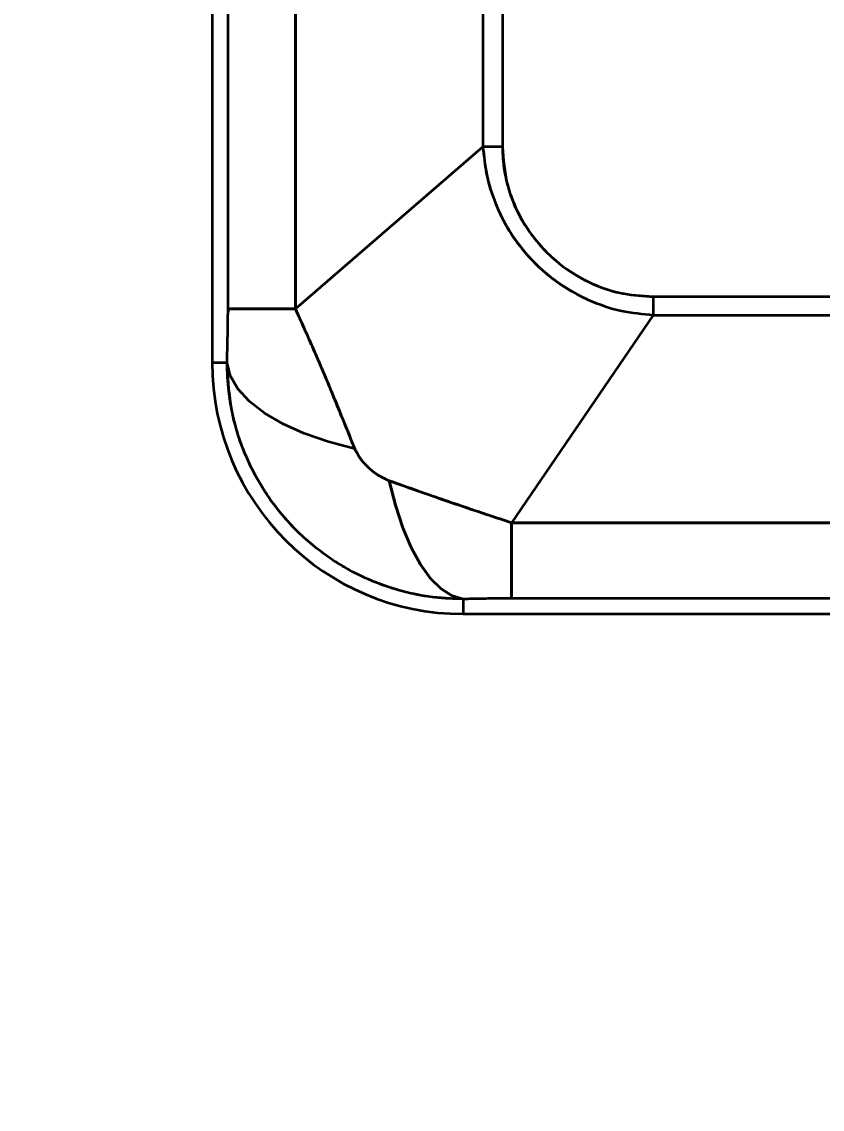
# Model space of a CAD drawing. Header units: millimetres. Extents: x 0 to 420, y 0 to 297.
# Drawn here: x 255.591 to 256.165, y 172.994 to 173.773 of the extents above; entities that cross this region are included whole.
import ezdxf

# ---------------------------------------------------------------- set-up
doc = ezdxf.new("R2010")
doc.units = ezdxf.units.MM
doc.layers.add('尺寸线层', color=150, linetype='Continuous')
doc.styles.add('SLDTEXTSTYLE2', font='TXT', dxfattribs={"width": 0.7})
doc.dimstyles.new('SLDDIMSTYLE0', dxfattribs={"dimtxt": 3.5, "dimasz": 3.302, "dimexe": 0, "dimexo": 0.0625, "dimgap": 0.875, "dimtad": 1, "dimdec": 1, "dimlfac": 100, "dimrnd": 1e-09, "dimzin": 12, "dimdsep": 46, "dimtxsty": 'SLDTEXTSTYLE2', "dimsah": 1, "dimcen": 0.09, "dimadec": 0, "dimazin": 3, "dimtfac": 1, "dimtdec": 3, "dimtofl": 0, "dimtmove": 0, "dimatfit": 3, "dimfxl": 0, "dimfrac": 2, "dimtolj": 1, "dimtzin": 12, "dimarcsym": 0})

# ---------------------------------------------------------------- blocks, each defined once
blk = doc.blocks.new('_D_6')
at = {"layer": '尺寸线层'}
for p, q in [((91.21537, 164.91724), (91.21537, 234.19224)), ((321.31537, 165.18705), (321.31537, 234.19224)), ((321.31537, 233.19224), (91.21537, 233.19224))]:
    blk.add_line(p, q, dxfattribs=at)
for points in [[(91.21537, 233.19224), (94.51737, 232.68424), (94.51737, 233.70024)], [(321.31537, 233.19224), (318.01337, 233.70024), (318.01337, 232.68424)]]:
    blk.add_solid(points, dxfattribs=at)
at = {"layer": '尺寸线层', "insert": (205.17264, 237.70398), "char_height": 3.5, "attachment_point": 1, "style": 'SLDTEXTSTYLE2'}
blk.add_mtext('23010', dxfattribs=at)
blk = doc.blocks.new('_D_7')
at = {"layer": '尺寸线层'}
for p, q in [((70.59704, 160.40224), (70.59704, 246.19224)), ((332.81559, 175.11669), (332.81559, 246.19224)), ((332.81559, 245.19224), (70.59704, 245.19224))]:
    blk.add_line(p, q, dxfattribs=at)
for points in [[(70.59704, 245.19224), (73.89904, 244.68424), (73.89904, 245.70024)], [(332.81559, 245.19224), (329.51359, 245.70024), (329.51359, 244.68424)]]:
    blk.add_solid(points, dxfattribs=at)
at = {"layer": '尺寸线层', "insert": (202.87576, 249.70398), "char_height": 3.5, "attachment_point": 1, "style": 'SLDTEXTSTYLE2'}
blk.add_mtext('26221.85', dxfattribs=at)

msp = doc.modelspace()

# ---------------------------------------------------------------- linework, layer by layer
at = {"color": 7, "linetype": 'Continuous', "lineweight": 35}
for p, q in [((255.92207, 173.89607), (255.92207, 173.68356)), ((255.92207, 173.89607), (255.92207, 173.68356)), ((255.936, 173.89607), (255.936, 173.68356)), ((255.936, 173.89607), (255.936, 173.68356)), ((255.78758, 173.56746), (255.78758, 173.81569)), ((255.78758, 173.81569), (255.78758, 173.56746)), ((255.72789, 173.79905), (255.72789, 173.52859)), ((255.72789, 173.79905), (255.72789, 173.52859)), ((255.73928, 173.56746), (255.73928, 173.79486)), ((255.73928, 173.56746), (255.73928, 173.79486)), ((255.92207, 173.68356), (255.78758, 173.56746)), ((255.92207, 173.68356), (255.78758, 173.56746)), ((255.936, 173.68356), (255.92207, 173.68356)), ((255.936, 173.68356), (255.92207, 173.68356)), ((256.04403, 173.57611), (256.04403, 173.56293)), ((256.04403, 173.57611), (256.25049, 173.57611)), ((256.04403, 173.57611), (256.04403, 173.56293)), ((256.04403, 173.57611), (256.25049, 173.57611)), ((256.04403, 173.56293), (255.94251, 173.41404)), ((256.04403, 173.56293), (255.94251, 173.41404)), ((256.04403, 173.56293), (256.25049, 173.56293)), ((256.04403, 173.56293), (256.25049, 173.56293)), ((255.73858, 173.52859), (255.72789, 173.52859)), ((255.73858, 173.52859), (255.72789, 173.52859)), ((256.19487, 173.41404), (255.94251, 173.41404)), ((255.94251, 173.41404), (256.19487, 173.41404)), ((255.94251, 173.41404), (255.94251, 173.35973)), ((255.90789, 173.35925), (255.90789, 173.34859)), ((255.90789, 173.35925), (255.90789, 173.34859)), ((256.17793, 173.35973), (255.94251, 173.35973)), ((256.17793, 173.35973), (255.94251, 173.35973)), ((255.90789, 173.34859), (256.18198, 173.34859)), ((255.90789, 173.34859), (256.18198, 173.34859))]:
    msp.add_line(p, q, dxfattribs=at)
at = {"color": 7, "linetype": 'Continuous', "lineweight": 35, "flags": 128}
for points in [[(255.83019, 173.46693), (255.81128, 173.47191), (255.79396, 173.47793), (255.77855, 173.48487), (255.76534, 173.49261), (255.75456, 173.50101), (255.74642, 173.50992), (255.74106, 173.51917), (255.73858, 173.52859)], [(255.90789, 173.35925), (255.89992, 173.36158), (255.89208, 173.36655), (255.88451, 173.37406), (255.87733, 173.384), (255.87066, 173.39619), (255.86461, 173.41044), (255.85928, 173.42651), (255.85477, 173.44412)], [(255.85477, 173.44412), (255.85928, 173.42651), (255.86461, 173.41044), (255.87066, 173.39619), (255.87733, 173.384), (255.88451, 173.37406), (255.89208, 173.36655), (255.89992, 173.36158), (255.90789, 173.35925)], [(255.94251, 173.35973), (255.94251, 173.36136), (255.94251, 173.36457), (255.94251, 173.36931), (255.94251, 173.37556), (255.94251, 173.38323), (255.94251, 173.39227), (255.94251, 173.40257), (255.94251, 173.41404)]]:
    msp.add_lwpolyline(points, dxfattribs=at)
at = {"color": 7, "linetype": 'Continuous', "lineweight": 35}
msp.add_arc((255.90789, 173.52859), 0.18, 180, 270, dxfattribs=at)
msp.add_arc((255.90789, 173.52859), 0.18, 180, 270, dxfattribs=at)
for points, knots in [([(255.92207, 173.68356), (255.92274, 173.67683), (255.92415, 173.6628), (255.93007, 173.64429), (255.93782, 173.62802), (255.94672, 173.6142), (255.95744, 173.60158), (255.97004, 173.59009), (255.98339, 173.58086), (256.0005, 173.57208), (256.02043, 173.56518), (256.0364, 173.56366), (256.04403, 173.56293)], [0, 0, 0, 0, 0.107932, 0.22484, 0.307911, 0.39509, 0.486441, 0.571368, 0.666751, 0.744436, 0.877985, 1, 1, 1, 1]), ([(255.92207, 173.68356), (255.92272, 173.67696), (255.92409, 173.66315), (255.92985, 173.64487), (255.93762, 173.6283), (255.94663, 173.61426), (255.95734, 173.60174), (255.9695, 173.59055), (255.98278, 173.58122), (256.00014, 173.57219), (256.02043, 173.56519), (256.0364, 173.56366), (256.04403, 173.56293)], [0, 0, 0, 0, 0.105818, 0.221247, 0.303726, 0.397637, 0.486458, 0.56599, 0.660847, 0.744444, 0.877991, 1, 1, 1, 1]), ([(255.936, 173.68356), (255.9367, 173.67454), (255.93819, 173.65508), (255.95108, 173.62632), (255.97103, 173.60286), (255.99494, 173.58705), (256.01886, 173.57787), (256.03572, 173.57669), (256.04403, 173.57611)], [0, 0, 0, 0, 0.160273, 0.3456633, 0.5501326, 0.7003342, 0.8523705, 1, 1, 1, 1]), ([(255.936, 173.68356), (255.93614, 173.67959), (255.93642, 173.6715), (255.93862, 173.65933), (255.94321, 173.64416), (255.95171, 173.62675), (255.96563, 173.60906), (255.98256, 173.5946), (256.00191, 173.58408), (256.02262, 173.57738), (256.03698, 173.57653), (256.04403, 173.57611)], [0, 0, 0, 0, 0.070722, 0.143758, 0.21913, 0.352151, 0.485358, 0.616819, 0.745052, 0.874872, 1, 1, 1, 1]), ([(255.73858, 173.52859), (255.73868, 173.53268), (255.73885, 173.53987), (255.73905, 173.54962), (255.73918, 173.55745), (255.73925, 173.56312), (255.73927, 173.56642), (255.73928, 173.56746)], [0, 0, 0, 0, 0.328027, 0.576182, 0.759071, 0.924275, 1, 1, 1, 1]), ([(255.73858, 173.52859), (255.73879, 173.53753), (255.73906, 173.54872), (255.73923, 173.56152), (255.73927, 173.56542), (255.73928, 173.56691), (255.73928, 173.56746)], [0, 0, 0, 0, 0.712288, 0.891315, 0.960245, 1, 1, 1, 1]), ([(255.73949, 173.56746), (255.73947, 173.56739), (255.73942, 173.56724), (255.73934, 173.56654), (255.7393, 173.56579), (255.73927, 173.56526)], [0, 0, 0, 0, 0.2070701, 0.4382708, 1, 1, 1, 1]), ([(255.73949, 173.56746), (255.73947, 173.56739), (255.73942, 173.56725), (255.73934, 173.56655), (255.7393, 173.5658), (255.73927, 173.56527)], [0, 0, 0, 0, 0.207126, 0.438229, 1, 1, 1, 1]), ([(255.78758, 173.56746), (255.78086, 173.56746), (255.76729, 173.56746), (255.75262, 173.56746), (255.74243, 173.56746), (255.74032, 173.56746), (255.73928, 173.56746)], [0, 0, 0, 0, 0.247804, 0.5, 0.752196, 1, 1, 1, 1]), ([(255.73975, 173.56746), (255.7409, 173.56746), (255.74333, 173.56746), (255.75471, 173.56746), (255.76963, 173.56746), (255.78163, 173.56746), (255.78758, 173.56746)], [0, 0, 0, 0, 0.259023, 0.549075, 0.776489, 1, 1, 1, 1]), ([(255.83019, 173.46693), (255.82747, 173.47367), (255.82247, 173.48602), (255.81529, 173.50366), (255.80893, 173.51894), (255.80277, 173.53329), (255.79563, 173.5495), (255.79058, 173.56077), (255.78758, 173.56746)], [0, 0, 0, 0, 0.200911, 0.368663, 0.517677, 0.648189, 0.791452, 1, 1, 1, 1]), ([(255.78758, 173.56746), (255.78959, 173.56297), (255.79364, 173.55391), (255.7993, 173.5412), (255.80432, 173.52969), (255.81078, 173.51458), (255.81949, 173.4934), (255.82652, 173.47603), (255.83019, 173.46693)], [0, 0, 0, 0, 0.140816, 0.284488, 0.382285, 0.482496, 0.729213, 1, 1, 1, 1]), ([(255.90789, 173.35925), (255.89958, 173.35959), (255.88393, 173.36023), (255.86233, 173.36504), (255.83899, 173.37307), (255.81401, 173.38631), (255.79139, 173.40458), (255.77449, 173.42341), (255.76207, 173.44141), (255.75062, 173.46389), (255.74079, 173.49297), (255.73935, 173.51608), (255.73858, 173.52859)], [0, 0, 0, 0, 0.0936491, 0.1765381, 0.2486563, 0.3719099, 0.4934606, 0.574793, 0.6568318, 0.739576, 0.8591076, 1, 1, 1, 1]), ([(255.90789, 173.35925), (255.90111, 173.35947), (255.88992, 173.35983), (255.87369, 173.36251), (255.85885, 173.36617), (255.8383, 173.37345), (255.81401, 173.3863), (255.78857, 173.40686), (255.76748, 173.43192), (255.75495, 173.45454), (255.74812, 173.47194), (255.74468, 173.48286), (255.74176, 173.49492), (255.73918, 173.51012), (255.7388, 173.52178), (255.73858, 173.52859)], [0, 0, 0, 0, 0.0764427, 0.1262367, 0.1853464, 0.2486732, 0.3718969, 0.4934184, 0.6155481, 0.7392606, 0.7832919, 0.8263377, 0.8683979, 0.9232224, 1, 1, 1, 1]), ([(255.85477, 173.44412), (255.85195, 173.44542), (255.84608, 173.44813), (255.8391, 173.45413), (255.8335, 173.46043), (255.83126, 173.46483), (255.83019, 173.46693)], [0, 0, 0, 0, 0.271199, 0.565293, 0.791649, 1, 1, 1, 1]), ([(255.83019, 173.46693), (255.83139, 173.46463), (255.83395, 173.45968), (255.83999, 173.45328), (255.84694, 173.44765), (255.85225, 173.44526), (255.85477, 173.44412)], [0, 0, 0, 0, 0.2284645, 0.4906723, 0.7577382, 1, 1, 1, 1]), ([(255.94251, 173.41404), (255.93707, 173.41581), (255.92712, 173.41907), (255.91281, 173.4239), (255.89753, 173.42913), (255.87818, 173.43579), (255.86327, 173.44109), (255.85477, 173.44412)], [0, 0, 0, 0, 0.1882287, 0.3449482, 0.4863499, 0.7070934, 1, 1, 1, 1]), ([(255.85477, 173.44412), (255.8698, 173.4388), (255.89904, 173.42845), (255.92829, 173.41875), (255.94251, 173.41404)], [0, 0, 0, 0, 0.513929, 1, 1, 1, 1]), ([(255.94251, 173.35973), (255.93752, 173.3597), (255.92973, 173.35965), (255.91826, 173.35946), (255.91176, 173.35933), (255.90789, 173.35925)], [0, 0, 0, 0, 0.41756, 0.652673, 1, 1, 1, 1]), ([(255.94251, 173.35973), (255.93979, 173.35972), (255.93308, 173.35969), (255.92144, 173.35952), (255.91279, 173.35935), (255.90789, 173.35925)], [0, 0, 0, 0, 0.226599, 0.561025, 1, 1, 1, 1])]:
    msp.add_open_spline(points, degree=3, knots=knots, dxfattribs=at)

# ---------------------------------------------------------------- dimensions: what is measured, and where the dimension line sits
at = {"layer": '尺寸线层'}
for base, p1, p2, picture, middle in [((70.59704, 245.19224), (332.81559, 175.11669), (70.59704, 160.40224), '_D_7', (209.01291, 245.19224)), ((91.21537, 233.19224), (321.31537, 165.18705), (91.21537, 164.91724), '_D_6', (209.01291, 233.19224))]:
    dim = msp.add_linear_dim(base=base, p1=p1, p2=p2, angle=0, dimstyle='SLDDIMSTYLE0', dxfattribs=at)
    dim.commit()
    dim.dimension.update_dxf_attribs({"geometry": picture, "text_midpoint": middle, "dimtype": 160})

doc.saveas('drawing.dxf')
